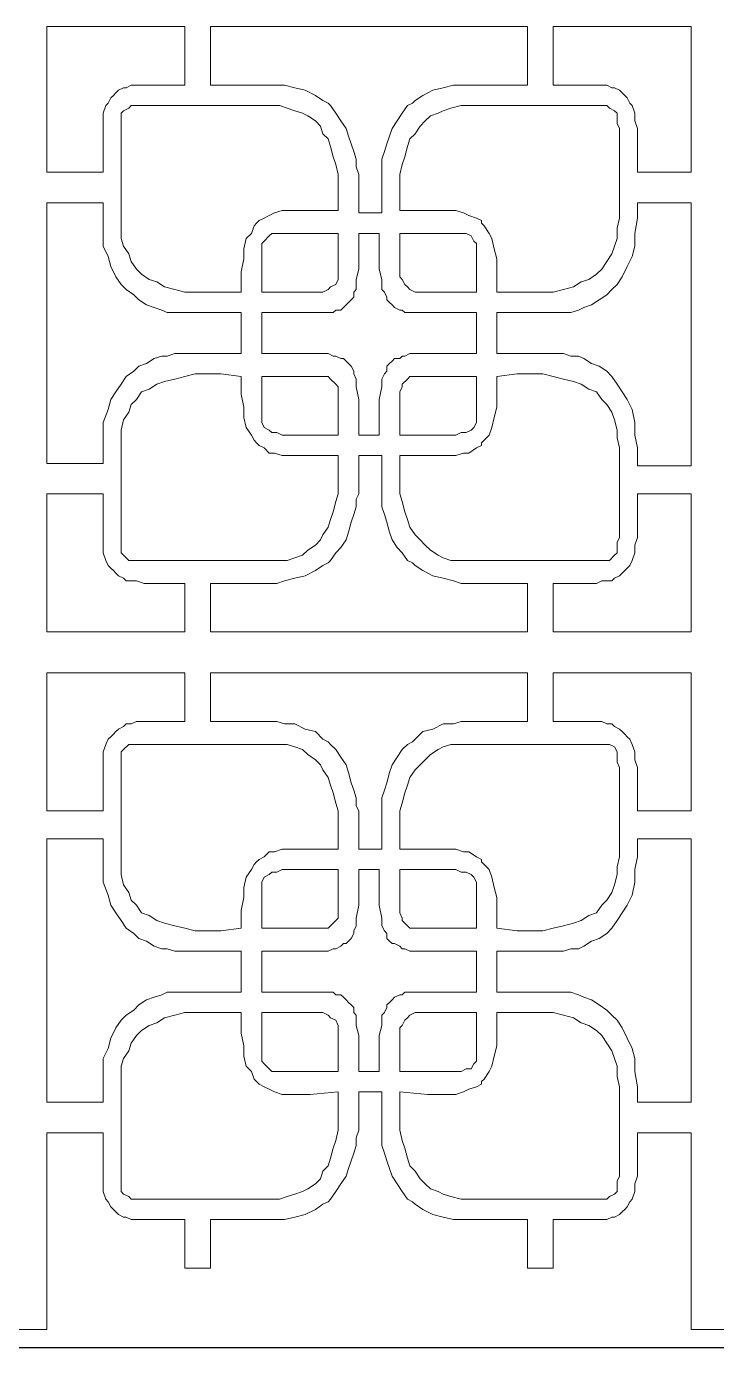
# Model space of a CAD drawing. Extents: x -66030 to 95157, y -13132 to 45879.
# Drawn here: x -26469 to -25415, y 24423 to 26442 of the extents above; entities that cross this region are included whole.
import ezdxf

# ---------------------------------------------------------------- set-up
doc = ezdxf.new("R2010")
doc.units = 0
doc.header["$LTSCALE"] = 100
doc.header["$MEASUREMENT"] = 0
doc.layers.get('0').update_dxf_attribs({"linetype": 'CONTINUOUS'})
doc.layers.add('3', color=11, linetype='CONTINUOUS')

msp = doc.modelspace()

# ---------------------------------------------------------------- linework, layer by layer
at = {"lineweight": 0}
for points in [[(-26438.1, 26442.4), (-26438.1, 26219.7), (-26352.2, 26219.7), (-26352.2, 26286.1), (-26352.2, 26297.8), (-26352.2, 26309.6), (-26348.3, 26321.3), (-26344.4, 26325.2), (-26340.5, 26333), (-26336.6, 26336.9), (-26332.7, 26340.8), (-26328.8, 26344.7), (-26321, 26348.6), (-26317, 26348.6), (-26309.2, 26352.5), (-26301.4, 26352.5), (-26289.7, 26352.5), (-26227.2, 26352.5), (-26227.2, 26442.4), (-26438.1, 26442.4)], [(-26188.2, 26442.4), (-26188.2, 26352.5), (-26098.3, 26352.5), (-26086.6, 26352.5), (-26074.9, 26352.5), (-26059.3, 26348.6), (-26043.6, 26344.7), (-26028, 26336.9), (-26016.3, 26329.1), (-26008.5, 26325.2), (-26004.6, 26321.3), (-25996.8, 26309.6), (-25988.9, 26297.8), (-25981.1, 26286.1), (-25977.2, 26274.4), (-25973.3, 26262.7), (-25969.4, 26251), (-25965.5, 26239.3), (-25965.5, 26227.5), (-25961.6, 26215.8), (-25961.6, 26208), (-25961.6, 26157.2), (-25926.5, 26157.2), (-25926.5, 26208), (-25926.5, 26227.5), (-25926.5, 26239.3), (-25922.5, 26251), (-25918.6, 26262.7), (-25914.7, 26274.4), (-25910.8, 26286.1), (-25903, 26297.8), (-25895.2, 26309.6), (-25887.4, 26321.3), (-25879.6, 26325.2), (-25875.7, 26329.1), (-25864, 26336.9), (-25848.3, 26344.7), (-25832.7, 26348.6), (-25817.1, 26352.5), (-25805.4, 26352.5), (-25793.6, 26352.5), (-25703.8, 26352.5), (-25703.8, 26442.4), (-26188.2, 26442.4)], [(-25664.8, 26442.4), (-25664.8, 26352.5), (-25598.3, 26352.5), (-25590.5, 26352.5), (-25582.7, 26352.5), (-25574.9, 26348.6), (-25571, 26348.6), (-25563.2, 26344.7), (-25559.3, 26340.8), (-25555.4, 26336.9), (-25551.5, 26333), (-25547.6, 26325.2), (-25543.7, 26321.3), (-25539.8, 26309.6), (-25539.8, 26297.8), (-25535.9, 26286.1), (-25535.9, 26219.7), (-25453.8, 26219.7), (-25453.8, 26442.4), (-25664.8, 26442.4)], [(-26324.9, 26149.4), (-26324.9, 26133.8), (-26324.9, 26118.2), (-26321, 26106.4), (-26313.1, 26094.7), (-26309.2, 26083), (-26301.4, 26071.3), (-26293.6, 26063.5), (-26281.9, 26055.7), (-26270.2, 26051.8), (-26258.5, 26044), (-26242.8, 26040), (-26227.2, 26036.1), (-26211.6, 26036.1), (-26192.1, 26036.1), (-26172.5, 26036.1), (-26141.3, 26036.1), (-26141.3, 26067.4), (-26137.4, 26086.9), (-26137.4, 26102.5), (-26133.5, 26118.2), (-26125.7, 26126), (-26121.7, 26137.7), (-26117.8, 26141.6), (-26113.9, 26145.5), (-26106.1, 26149.4), (-26098.3, 26153.3), (-26090.5, 26157.2), (-26078.8, 26161.1), (-26067.1, 26161.1), (-26051.4, 26161.1), (-26035.8, 26161.1), (-25992.9, 26161.1), (-25992.9, 26184.6), (-25992.9, 26200.2), (-25992.9, 26215.8), (-25996.8, 26231.4), (-26000.7, 26243.2), (-26004.6, 26258.8), (-26008.5, 26270.5), (-26016.3, 26278.3), (-26020.2, 26290), (-26028, 26297.8), (-26039.7, 26305.7), (-26047.5, 26309.6), (-26059.3, 26313.5), (-26071, 26317.4), (-26082.7, 26321.3), (-26098.3, 26321.3), (-26293.6, 26321.3), (-26301.4, 26321.3), (-26309.2, 26321.3), (-26313.1, 26317.4), (-26321, 26313.5), (-26324.9, 26309.6), (-26324.9, 26301.7), (-26324.9, 26293.9), (-26324.9, 26286.1), (-26324.9, 26149.4)], [(-25563.2, 26149.4), (-25563.2, 26286.1), (-25567.1, 26293.9), (-25567.1, 26301.7), (-25567.1, 26309.6), (-25571, 26313.5), (-25578.8, 26317.4), (-25582.7, 26321.3), (-25590.5, 26321.3), (-25598.3, 26321.3), (-25793.6, 26321.3), (-25805.4, 26321.3), (-25821, 26317.4), (-25832.7, 26313.5), (-25840.5, 26309.6), (-25852.2, 26305.7), (-25860, 26297.8), (-25867.9, 26290), (-25875.7, 26278.3), (-25883.5, 26270.5), (-25887.4, 26258.8), (-25891.3, 26243.2), (-25895.2, 26231.4), (-25899.1, 26215.8), (-25899.1, 26200.2), (-25899.1, 26184.6), (-25899.1, 26161.1), (-25856.1, 26161.1), (-25840.5, 26161.1), (-25824.9, 26161.1), (-25813.2, 26161.1), (-25801.5, 26157.2), (-25793.6, 26153.3), (-25781.9, 26149.4), (-25774.1, 26145.5), (-25774.1, 26141.6), (-25770.2, 26137.7), (-25762.4, 26126), (-25758.5, 26118.2), (-25754.6, 26102.5), (-25750.7, 26086.9), (-25750.7, 26067.4), (-25750.7, 26036.1), (-25719.4, 26036.1), (-25699.9, 26036.1), (-25680.4, 26036.1), (-25664.8, 26036.1), (-25649.1, 26040), (-25633.5, 26044), (-25621.8, 26051.8), (-25610.1, 26055.7), (-25598.3, 26063.5), (-25590.5, 26071.3), (-25582.7, 26083), (-25574.9, 26094.7), (-25571, 26106.4), (-25567.1, 26118.2), (-25567.1, 26133.8), (-25563.2, 26149.4)], [(-26438.1, 26172.9), (-26438.1, 25774.4), (-26352.2, 25774.4), (-26352.2, 25797.9), (-26352.2, 25817.4), (-26352.2, 25836.9), (-26344.4, 25856.5), (-26340.5, 25872.1), (-26332.7, 25883.8), (-26324.9, 25895.5), (-26317, 25907.2), (-26305.3, 25915.1), (-26297.5, 25922.9), (-26285.8, 25926.8), (-26274.1, 25934.6), (-26262.4, 25938.5), (-26254.6, 25938.5), (-26242.8, 25942.4), (-26231.1, 25942.4), (-26219.4, 25942.4), (-26141.3, 25942.4), (-26141.3, 25969.7), (-26141.3, 26004.9), (-26219.4, 26004.9), (-26231.1, 26004.9), (-26242.8, 26004.9), (-26254.6, 26004.9), (-26262.4, 26008.8), (-26274.1, 26012.7), (-26285.8, 26016.6), (-26297.5, 26024.4), (-26305.3, 26032.2), (-26317, 26040), (-26324.9, 26047.9), (-26332.7, 26059.6), (-26340.5, 26075.2), (-26344.4, 26090.8), (-26352.2, 26106.4), (-26352.2, 26126), (-26352.2, 26149.4), (-26352.2, 26172.9), (-26438.1, 26172.9)], [(-25750.7, 25942.4), (-25672.6, 25942.4), (-25660.8, 25942.4), (-25649.1, 25942.4), (-25637.4, 25938.5), (-25625.7, 25938.5), (-25617.9, 25934.6), (-25606.2, 25926.8), (-25594.4, 25922.9), (-25582.7, 25915.1), (-25574.9, 25907.2), (-25567.1, 25895.5), (-25559.3, 25883.8), (-25551.5, 25872.1), (-25543.7, 25856.5), (-25539.8, 25836.9), (-25539.8, 25817.4), (-25535.9, 25797.9), (-25535.9, 25770.5), (-25453.8, 25770.5), (-25453.8, 26172.9), (-25535.9, 26172.9), (-25535.9, 26149.4), (-25539.8, 26126), (-25539.8, 26106.4), (-25543.7, 26090.8), (-25551.5, 26075.2), (-25559.3, 26059.6), (-25567.1, 26047.9), (-25574.9, 26040), (-25582.7, 26032.2), (-25594.4, 26024.4), (-25606.2, 26016.6), (-25617.9, 26012.7), (-25625.7, 26008.8), (-25637.4, 26004.9), (-25649.1, 26004.9), (-25660.8, 26004.9), (-25672.6, 26004.9), (-25750.7, 26004.9), (-25750.7, 25942.4)], [(-26110, 25942.4), (-26024.1, 25942.4), (-26016.3, 25942.4), (-26008.5, 25942.4), (-26000.7, 25938.5), (-25996.8, 25938.5), (-25988.9, 25934.6), (-25985, 25934.6), (-25981.1, 25930.7), (-25977.2, 25926.8), (-25973.3, 25922.9), (-25969.4, 25915.1), (-25969.4, 25911.2), (-25965.5, 25903.3), (-25965.5, 25899.4), (-25965.5, 25891.6), (-25961.6, 25872.1), (-25961.6, 25817.4), (-25930.4, 25817.4), (-25930.4, 25872.1), (-25926.5, 25891.6), (-25926.5, 25899.4), (-25926.5, 25903.3), (-25922.5, 25911.2), (-25918.6, 25915.1), (-25918.6, 25922.9), (-25914.7, 25926.8), (-25910.8, 25930.7), (-25906.9, 25934.6), (-25899.1, 25934.6), (-25895.2, 25938.5), (-25891.3, 25938.5), (-25883.5, 25942.4), (-25875.7, 25942.4), (-25867.9, 25942.4), (-25781.9, 25942.4), (-25781.9, 26004.9), (-25867.9, 26004.9), (-25875.7, 26004.9), (-25883.5, 26004.9), (-25891.3, 26004.9), (-25895.2, 26008.8), (-25899.1, 26008.8), (-25906.9, 26012.7), (-25910.8, 26016.6), (-25914.7, 26020.5), (-25918.6, 26024.4), (-25918.6, 26028.3), (-25922.5, 26036.1), (-25926.5, 26040), (-25926.5, 26047.9), (-25926.5, 26055.7), (-25930.4, 26071.3), (-25930.4, 26126), (-25946, 26126), (-25961.6, 26126), (-25961.6, 26071.3), (-25965.5, 26055.7), (-25965.5, 26047.9), (-25965.5, 26040), (-25969.4, 26036.1), (-25969.4, 26028.3), (-25973.3, 26024.4), (-25977.2, 26020.5), (-25981.1, 26016.6), (-25985, 26012.7), (-25988.9, 26008.8), (-25996.8, 26008.8), (-26000.7, 26004.9), (-26008.5, 26004.9), (-26016.3, 26004.9), (-26024.1, 26004.9), (-26110, 26004.9), (-26110, 25942.4)], [(-26110, 26036.1), (-26024.1, 26036.1), (-26016.3, 26036.1), (-26008.5, 26040), (-26004.6, 26044), (-25996.8, 26047.9), (-25992.9, 26055.7), (-25992.9, 26059.6), (-25992.9, 26067.4), (-25992.9, 26126), (-26078.8, 26126), (-26086.6, 26126), (-26094.4, 26126), (-26098.3, 26122.1), (-26106.1, 26114.3), (-26110, 26110.4), (-26110, 26102.5), (-26110, 26098.6), (-26110, 26036.1)], [(-25781.9, 26036.1), (-25781.9, 26090.8), (-25781.9, 26098.6), (-25781.9, 26102.5), (-25781.9, 26110.4), (-25785.8, 26114.3), (-25789.7, 26122.1), (-25797.6, 26126), (-25805.4, 26126), (-25813.2, 26126), (-25899.1, 26126), (-25899.1, 26071.3), (-25899.1, 26067.4), (-25899.1, 26059.6), (-25895.2, 26055.7), (-25891.3, 26047.9), (-25887.4, 26044), (-25883.5, 26040), (-25875.7, 26036.1), (-25867.9, 26036.1), (-25781.9, 26036.1)], [(-26324.9, 25797.9), (-26324.9, 25661.2), (-26324.9, 25653.4), (-26324.9, 25645.5), (-26324.9, 25637.7), (-26321, 25633.8), (-26313.1, 25626), (-26309.2, 25626), (-26301.4, 25626), (-26098.3, 25626), (-26082.7, 25626), (-26071, 25626), (-26059.3, 25629.9), (-26047.5, 25633.8), (-26039.7, 25641.6), (-26028, 25649.5), (-26020.2, 25657.3), (-26016.3, 25665.1), (-26008.5, 25676.8), (-26004.6, 25688.5), (-26000.7, 25700.2), (-25996.8, 25715.9), (-25992.9, 25727.6), (-25992.9, 25743.2), (-25992.9, 25758.8), (-25992.9, 25786.2), (-26035.8, 25786.2), (-26051.4, 25786.2), (-26067.1, 25786.2), (-26078.8, 25786.2), (-26090.5, 25790.1), (-26098.3, 25790.1), (-26106.1, 25797.9), (-26113.9, 25801.8), (-26117.8, 25805.7), (-26121.7, 25809.6), (-26125.7, 25817.4), (-26133.5, 25829.1), (-26137.4, 25844.7), (-26137.4, 25860.4), (-26141.3, 25879.9), (-26141.3, 25907.2), (-26172.5, 25911.2), (-26192.1, 25911.2), (-26211.6, 25911.2), (-26227.2, 25907.2), (-26242.8, 25903.3), (-26258.5, 25899.4), (-26270.2, 25895.5), (-26281.9, 25887.7), (-26293.6, 25883.8), (-26301.4, 25872.1), (-26309.2, 25864.3), (-26313.1, 25852.6), (-26321, 25840.8), (-26324.9, 25825.2), (-26324.9, 25813.5), (-26324.9, 25797.9)], [(-26110, 25907.2), (-26110, 25848.7), (-26110, 25840.8), (-26110, 25836.9), (-26106.1, 25829.1), (-26098.3, 25825.2), (-26094.4, 25821.3), (-26086.6, 25821.3), (-26078.8, 25817.4), (-25992.9, 25817.4), (-25992.9, 25879.9), (-25992.9, 25883.8), (-25992.9, 25891.6), (-25996.8, 25895.5), (-26004.6, 25903.3), (-26008.5, 25907.2), (-26016.3, 25907.2), (-26024.1, 25907.2), (-26110, 25907.2)], [(-25563.2, 25797.9), (-25567.1, 25813.5), (-25567.1, 25825.2), (-25571, 25840.8), (-25574.9, 25852.6), (-25582.7, 25864.3), (-25590.5, 25872.1), (-25598.3, 25883.8), (-25610.1, 25887.7), (-25621.8, 25895.5), (-25633.5, 25899.4), (-25649.1, 25903.3), (-25664.8, 25907.2), (-25680.4, 25911.2), (-25699.9, 25911.2), (-25719.4, 25911.2), (-25750.7, 25907.2), (-25750.7, 25879.9), (-25750.7, 25860.4), (-25754.6, 25844.7), (-25758.5, 25829.1), (-25762.4, 25817.4), (-25770.2, 25809.6), (-25774.1, 25805.7), (-25774.1, 25801.8), (-25781.9, 25797.9), (-25793.6, 25790.1), (-25801.5, 25790.1), (-25813.2, 25786.2), (-25824.9, 25786.2), (-25840.5, 25786.2), (-25856.1, 25786.2), (-25899.1, 25786.2), (-25899.1, 25758.8), (-25899.1, 25743.2), (-25899.1, 25727.6), (-25895.2, 25715.9), (-25891.3, 25700.2), (-25887.4, 25688.5), (-25883.5, 25676.8), (-25875.7, 25665.1), (-25867.9, 25657.3), (-25860, 25649.5), (-25852.2, 25641.6), (-25840.5, 25633.8), (-25832.7, 25629.9), (-25821, 25626), (-25805.4, 25626), (-25793.6, 25626), (-25590.5, 25626), (-25582.7, 25626), (-25578.8, 25626), (-25571, 25633.8), (-25567.1, 25637.7), (-25567.1, 25645.5), (-25567.1, 25653.4), (-25563.2, 25661.2), (-25563.2, 25797.9)], [(-25781.9, 25907.2), (-25867.9, 25907.2), (-25875.7, 25907.2), (-25883.5, 25907.2), (-25887.4, 25903.3), (-25895.2, 25895.5), (-25895.2, 25891.6), (-25899.1, 25883.8), (-25899.1, 25879.9), (-25899.1, 25872.1), (-25899.1, 25817.4), (-25813.2, 25817.4), (-25805.4, 25821.3), (-25797.6, 25821.3), (-25789.7, 25825.2), (-25785.8, 25829.1), (-25781.9, 25836.9), (-25781.9, 25840.8), (-25781.9, 25848.7), (-25781.9, 25852.6), (-25781.9, 25907.2)], [(-26188.2, 25516.6), (-25703.8, 25516.6), (-25703.8, 25590.9), (-25793.6, 25590.9), (-25805.4, 25590.9), (-25817.1, 25594.8), (-25832.7, 25598.7), (-25848.3, 25602.6), (-25864, 25610.4), (-25875.7, 25618.2), (-25879.6, 25622.1), (-25887.4, 25626), (-25895.2, 25637.7), (-25903, 25645.5), (-25910.8, 25657.3), (-25914.7, 25669), (-25918.6, 25684.6), (-25922.5, 25696.3), (-25926.5, 25708), (-25926.5, 25719.8), (-25926.5, 25739.3), (-25926.5, 25786.2), (-25961.6, 25786.2), (-25961.6, 25739.3), (-25961.6, 25727.6), (-25965.5, 25719.8), (-25965.5, 25708), (-25969.4, 25696.3), (-25973.3, 25684.6), (-25977.2, 25669), (-25981.1, 25657.3), (-25988.9, 25645.5), (-25996.8, 25637.7), (-26004.6, 25626), (-26008.5, 25622.1), (-26016.3, 25618.2), (-26028, 25610.4), (-26043.6, 25602.6), (-26059.3, 25598.7), (-26074.9, 25594.8), (-26086.6, 25590.9), (-26098.3, 25590.9), (-26188.2, 25590.9), (-26188.2, 25516.6)], [(-26438.1, 25516.6), (-26227.2, 25516.6), (-26227.2, 25590.9), (-26289.7, 25590.9), (-26301.4, 25594.8), (-26309.2, 25594.8), (-26317, 25594.8), (-26321, 25598.7), (-26328.8, 25602.6), (-26332.7, 25606.5), (-26336.6, 25610.4), (-26340.5, 25614.3), (-26344.4, 25618.2), (-26348.3, 25626), (-26352.2, 25637.7), (-26352.2, 25649.5), (-26352.2, 25661.2), (-26352.2, 25727.6), (-26438.1, 25727.6), (-26438.1, 25516.6)], [(-25664.8, 25516.6), (-25453.8, 25516.6), (-25453.8, 25727.6), (-25535.9, 25727.6), (-25535.9, 25661.2), (-25539.8, 25649.5), (-25539.8, 25637.7), (-25543.7, 25626), (-25547.6, 25618.2), (-25551.5, 25614.3), (-25555.4, 25610.4), (-25559.3, 25606.5), (-25563.2, 25602.6), (-25571, 25598.7), (-25574.9, 25594.8), (-25582.7, 25594.8), (-25590.5, 25594.8), (-25598.3, 25590.9), (-25664.8, 25590.9), (-25664.8, 25516.6)], [(-26227.2, 25454.2), (-26438.1, 25454.2), (-26438.1, 25243.2), (-26352.2, 25243.2), (-26352.2, 25309.6), (-26352.2, 25321.3), (-26352.2, 25333.1), (-26348.3, 25344.8), (-26344.4, 25352.6), (-26340.5, 25356.5), (-26336.6, 25360.4), (-26332.7, 25364.3), (-26328.8, 25368.2), (-26321, 25372.1), (-26317, 25376), (-26309.2, 25376), (-26301.4, 25379.9), (-26289.7, 25379.9), (-26227.2, 25379.9), (-26227.2, 25454.2)], [(-25703.8, 25454.2), (-26188.2, 25454.2), (-26188.2, 25379.9), (-26098.3, 25379.9), (-26086.6, 25379.9), (-26074.9, 25376), (-26059.3, 25376), (-26043.6, 25368.2), (-26028, 25364.3), (-26016.3, 25352.6), (-26008.5, 25348.7), (-26004.6, 25344.8), (-25996.8, 25337), (-25988.9, 25325.3), (-25981.1, 25313.5), (-25977.2, 25301.8), (-25973.3, 25286.2), (-25969.4, 25274.5), (-25965.5, 25262.8), (-25965.5, 25251), (-25961.6, 25243.2), (-25961.6, 25231.5), (-25961.6, 25184.6), (-25926.5, 25184.6), (-25926.5, 25231.5), (-25926.5, 25251), (-25926.5, 25262.8), (-25922.5, 25274.5), (-25918.6, 25286.2), (-25914.7, 25301.8), (-25910.8, 25313.5), (-25903, 25325.3), (-25895.2, 25337), (-25887.4, 25344.8), (-25879.6, 25348.7), (-25875.7, 25352.6), (-25864, 25364.3), (-25848.3, 25368.2), (-25832.7, 25376), (-25817.1, 25376), (-25805.4, 25379.9), (-25793.6, 25379.9), (-25703.8, 25379.9), (-25703.8, 25454.2)], [(-25453.8, 25454.2), (-25664.8, 25454.2), (-25664.8, 25379.9), (-25598.3, 25379.9), (-25590.5, 25379.9), (-25582.7, 25376), (-25574.9, 25376), (-25571, 25372.1), (-25563.2, 25368.2), (-25559.3, 25364.3), (-25555.4, 25360.4), (-25551.5, 25356.5), (-25547.6, 25352.6), (-25543.7, 25344.8), (-25539.8, 25333.1), (-25539.8, 25321.3), (-25535.9, 25309.6), (-25535.9, 25243.2), (-25453.8, 25243.2), (-25453.8, 25454.2)], [(-26324.9, 25172.9), (-26324.9, 25157.3), (-26324.9, 25145.6), (-26321, 25130), (-26313.1, 25118.2), (-26309.2, 25106.5), (-26301.4, 25098.7), (-26293.6, 25087), (-26281.9, 25083.1), (-26270.2, 25075.3), (-26258.5, 25071.4), (-26242.8, 25067.5), (-26227.2, 25063.6), (-26211.6, 25059.7), (-26192.1, 25059.7), (-26172.5, 25059.7), (-26141.3, 25063.6), (-26141.3, 25090.9), (-26137.4, 25110.4), (-26137.4, 25126.1), (-26133.5, 25141.7), (-26125.7, 25153.4), (-26121.7, 25161.2), (-26117.8, 25165.1), (-26113.9, 25169), (-26106.1, 25172.9), (-26098.3, 25180.7), (-26090.5, 25180.7), (-26078.8, 25184.6), (-26067.1, 25184.6), (-26051.4, 25184.6), (-26035.8, 25184.6), (-25992.9, 25184.6), (-25992.9, 25212), (-25992.9, 25227.6), (-25992.9, 25243.2), (-25996.8, 25254.9), (-26000.7, 25270.6), (-26004.6, 25282.3), (-26008.5, 25294), (-26016.3, 25305.7), (-26020.2, 25313.5), (-26028, 25321.3), (-26039.7, 25329.2), (-26047.5, 25337), (-26059.3, 25340.9), (-26071, 25344.8), (-26082.7, 25344.8), (-26098.3, 25344.8), (-26301.4, 25344.8), (-26309.2, 25344.8), (-26313.1, 25344.8), (-26321, 25337), (-26324.9, 25333.1), (-26324.9, 25325.3), (-26324.9, 25317.4), (-26324.9, 25309.6), (-26324.9, 25172.9)], [(-25563.2, 25172.9), (-25563.2, 25309.6), (-25567.1, 25317.4), (-25567.1, 25325.3), (-25567.1, 25333.1), (-25571, 25340.9), (-25578.8, 25344.8), (-25582.7, 25344.8), (-25590.5, 25344.8), (-25793.6, 25344.8), (-25805.4, 25344.8), (-25821, 25344.8), (-25832.7, 25340.9), (-25840.5, 25337), (-25852.2, 25329.2), (-25860, 25321.3), (-25867.9, 25313.5), (-25875.7, 25305.7), (-25883.5, 25294), (-25887.4, 25282.3), (-25891.3, 25270.6), (-25895.2, 25254.9), (-25899.1, 25243.2), (-25899.1, 25227.6), (-25899.1, 25212), (-25899.1, 25184.6), (-25856.1, 25184.6), (-25840.5, 25184.6), (-25824.9, 25184.6), (-25813.2, 25184.6), (-25801.5, 25180.7), (-25793.6, 25180.7), (-25781.9, 25172.9), (-25774.1, 25169), (-25774.1, 25165.1), (-25770.2, 25161.2), (-25762.4, 25153.4), (-25758.5, 25141.7), (-25754.6, 25126.1), (-25750.7, 25110.4), (-25750.7, 25090.9), (-25750.7, 25063.6), (-25719.4, 25059.7), (-25699.9, 25059.7), (-25680.4, 25059.7), (-25664.8, 25063.6), (-25649.1, 25067.5), (-25633.5, 25071.4), (-25621.8, 25075.3), (-25610.1, 25083.1), (-25598.3, 25087), (-25590.5, 25098.7), (-25582.7, 25106.5), (-25574.9, 25118.2), (-25571, 25130), (-25567.1, 25145.6), (-25567.1, 25157.3), (-25563.2, 25172.9)], [(-26438.1, 25200.3), (-26438.1, 24798), (-26352.2, 24798), (-26352.2, 24821.4), (-26352.2, 24844.8), (-26352.2, 24864.4), (-26344.4, 24880), (-26340.5, 24895.6), (-26332.7, 24911.2), (-26324.9, 24922.9), (-26317, 24930.8), (-26305.3, 24938.6), (-26297.5, 24946.4), (-26285.8, 24954.2), (-26274.1, 24958.1), (-26262.4, 24962), (-26254.6, 24965.9), (-26242.8, 24965.9), (-26231.1, 24965.9), (-26219.4, 24965.9), (-26141.3, 24965.9), (-26141.3, 25001.1), (-26141.3, 25028.4), (-26219.4, 25028.4), (-26231.1, 25028.4), (-26242.8, 25028.4), (-26254.6, 25032.3), (-26262.4, 25032.3), (-26274.1, 25036.2), (-26285.8, 25044), (-26297.5, 25047.9), (-26305.3, 25055.7), (-26317, 25063.6), (-26324.9, 25075.3), (-26332.7, 25087), (-26340.5, 25098.7), (-26344.4, 25114.3), (-26352.2, 25133.9), (-26352.2, 25153.4), (-26352.2, 25172.9), (-26352.2, 25200.3), (-26438.1, 25200.3)], [(-25750.7, 24965.9), (-25672.6, 24965.9), (-25660.8, 24965.9), (-25649.1, 24965.9), (-25637.4, 24965.9), (-25625.7, 24962), (-25617.9, 24958.1), (-25606.2, 24954.2), (-25594.4, 24946.4), (-25582.7, 24938.6), (-25574.9, 24930.8), (-25567.1, 24922.9), (-25559.3, 24911.2), (-25551.5, 24895.6), (-25543.7, 24880), (-25539.8, 24864.4), (-25539.8, 24844.8), (-25535.9, 24821.4), (-25535.9, 24798), (-25453.8, 24798), (-25453.8, 25200.3), (-25535.9, 25200.3), (-25535.9, 25172.9), (-25539.8, 25153.4), (-25539.8, 25133.9), (-25543.7, 25114.3), (-25551.5, 25098.7), (-25559.3, 25087), (-25567.1, 25075.3), (-25574.9, 25063.6), (-25582.7, 25055.7), (-25594.4, 25047.9), (-25606.2, 25044), (-25617.9, 25036.2), (-25625.7, 25032.3), (-25637.4, 25032.3), (-25649.1, 25028.4), (-25660.8, 25028.4), (-25672.6, 25028.4), (-25750.7, 25028.4), (-25750.7, 24965.9)], [(-26110, 24965.9), (-26024.1, 24965.9), (-26016.3, 24965.9), (-26008.5, 24965.9), (-26000.7, 24965.9), (-25996.8, 24962), (-25988.9, 24962), (-25985, 24958.1), (-25981.1, 24954.2), (-25977.2, 24950.3), (-25973.3, 24946.4), (-25969.4, 24942.5), (-25969.4, 24934.7), (-25965.5, 24930.8), (-25965.5, 24922.9), (-25965.5, 24915.1), (-25961.6, 24899.5), (-25961.6, 24844.8), (-25946, 24844.8), (-25930.4, 24844.8), (-25930.4, 24899.5), (-25926.5, 24915.1), (-25926.5, 24922.9), (-25926.5, 24930.8), (-25922.5, 24934.7), (-25918.6, 24942.5), (-25918.6, 24946.4), (-25914.7, 24950.3), (-25910.8, 24954.2), (-25906.9, 24958.1), (-25899.1, 24962), (-25895.2, 24962), (-25891.3, 24965.9), (-25883.5, 24965.9), (-25875.7, 24965.9), (-25867.9, 24965.9), (-25781.9, 24965.9), (-25781.9, 25028.4), (-25867.9, 25028.4), (-25875.7, 25028.4), (-25883.5, 25028.4), (-25891.3, 25032.3), (-25895.2, 25032.3), (-25899.1, 25036.2), (-25906.9, 25040.1), (-25910.8, 25040.1), (-25914.7, 25044), (-25918.6, 25047.9), (-25918.6, 25055.7), (-25922.5, 25059.7), (-25926.5, 25067.5), (-25926.5, 25071.4), (-25926.5, 25079.2), (-25930.4, 25098.7), (-25930.4, 25153.4), (-25961.6, 25153.4), (-25961.6, 25098.7), (-25965.5, 25079.2), (-25965.5, 25071.4), (-25965.5, 25067.5), (-25969.4, 25059.7), (-25969.4, 25055.7), (-25973.3, 25047.9), (-25977.2, 25044), (-25981.1, 25040.1), (-25985, 25040.1), (-25988.9, 25036.2), (-25996.8, 25032.3), (-26000.7, 25032.3), (-26008.5, 25028.4), (-26016.3, 25028.4), (-26024.1, 25028.4), (-26110, 25028.4), (-26110, 24965.9)], [(-26110, 25063.6), (-26024.1, 25063.6), (-26016.3, 25063.6), (-26008.5, 25063.6), (-26004.6, 25067.5), (-25996.8, 25075.3), (-25992.9, 25079.2), (-25992.9, 25087), (-25992.9, 25090.9), (-25992.9, 25153.4), (-26078.8, 25153.4), (-26086.6, 25149.5), (-26094.4, 25149.5), (-26098.3, 25145.6), (-26106.1, 25141.7), (-26110, 25133.9), (-26110, 25130), (-26110, 25122.1), (-26110, 25063.6)], [(-25781.9, 25063.6), (-25781.9, 25118.2), (-25781.9, 25122.1), (-25781.9, 25130), (-25781.9, 25133.9), (-25785.8, 25141.7), (-25789.7, 25145.6), (-25797.6, 25149.5), (-25805.4, 25149.5), (-25813.2, 25153.4), (-25899.1, 25153.4), (-25899.1, 25098.7), (-25899.1, 25090.9), (-25899.1, 25087), (-25895.2, 25079.2), (-25895.2, 25075.3), (-25887.4, 25067.5), (-25883.5, 25063.6), (-25875.7, 25063.6), (-25867.9, 25063.6), (-25781.9, 25063.6)], [(-26324.9, 24821.4), (-26324.9, 24684.7), (-26324.9, 24676.9), (-26324.9, 24669.1), (-26324.9, 24661.2), (-26321, 24657.3), (-26313.1, 24653.4), (-26309.2, 24649.5), (-26301.4, 24649.5), (-26293.6, 24649.5), (-26098.3, 24649.5), (-26082.7, 24649.5), (-26071, 24653.4), (-26059.3, 24657.3), (-26047.5, 24661.2), (-26039.7, 24665.1), (-26028, 24673), (-26020.2, 24680.8), (-26016.3, 24692.5), (-26008.5, 24700.3), (-26004.6, 24712), (-26000.7, 24727.6), (-25996.8, 24739.4), (-25992.9, 24755), (-25992.9, 24770.6), (-25992.9, 24786.2), (-25992.9, 24813.6), (-26035.8, 24809.7), (-26051.4, 24809.7), (-26067.1, 24809.7), (-26078.8, 24809.7), (-26090.5, 24813.6), (-26098.3, 24817.5), (-26106.1, 24821.4), (-26113.9, 24825.3), (-26117.8, 24829.2), (-26121.7, 24833.1), (-26125.7, 24844.8), (-26133.5, 24852.6), (-26137.4, 24868.3), (-26137.4, 24883.9), (-26141.3, 24903.4), (-26141.3, 24934.7), (-26172.5, 24934.7), (-26192.1, 24934.7), (-26211.6, 24934.7), (-26227.2, 24934.7), (-26242.8, 24930.8), (-26258.5, 24926.8), (-26270.2, 24919), (-26281.9, 24915.1), (-26293.6, 24907.3), (-26301.4, 24899.5), (-26309.2, 24887.8), (-26313.1, 24876.1), (-26321, 24864.4), (-26324.9, 24852.6), (-26324.9, 24837), (-26324.9, 24821.4)], [(-26110, 24934.7), (-26110, 24872.2), (-26110, 24868.3), (-26110, 24860.4), (-26106.1, 24856.5), (-26098.3, 24848.7), (-26094.4, 24844.8), (-26086.6, 24844.8), (-26078.8, 24844.8), (-25992.9, 24844.8), (-25992.9, 24903.4), (-25992.9, 24911.2), (-25992.9, 24915.1), (-25996.8, 24922.9), (-26004.6, 24926.8), (-26008.5, 24930.8), (-26016.3, 24934.7), (-26024.1, 24934.7), (-26110, 24934.7)], [(-25781.9, 24934.7), (-25867.9, 24934.7), (-25875.7, 24934.7), (-25883.5, 24930.8), (-25887.4, 24926.8), (-25891.3, 24922.9), (-25895.2, 24915.1), (-25899.1, 24911.2), (-25899.1, 24903.4), (-25899.1, 24899.5), (-25899.1, 24844.8), (-25813.2, 24844.8), (-25805.4, 24844.8), (-25797.6, 24848.7), (-25789.7, 24848.7), (-25785.8, 24856.5), (-25781.9, 24860.4), (-25781.9, 24868.3), (-25781.9, 24872.2), (-25781.9, 24880), (-25781.9, 24934.7)], [(-25563.2, 24821.4), (-25567.1, 24837), (-25567.1, 24852.6), (-25571, 24864.4), (-25574.9, 24876.1), (-25582.7, 24887.8), (-25590.5, 24899.5), (-25598.3, 24907.3), (-25610.1, 24915.1), (-25621.8, 24919), (-25633.5, 24926.8), (-25649.1, 24930.8), (-25664.8, 24934.7), (-25680.4, 24934.7), (-25699.9, 24934.7), (-25719.4, 24934.7), (-25750.7, 24934.7), (-25750.7, 24903.4), (-25750.7, 24883.9), (-25754.6, 24868.3), (-25758.5, 24852.6), (-25762.4, 24844.8), (-25770.2, 24833.1), (-25774.1, 24829.2), (-25774.1, 24825.3), (-25781.9, 24821.4), (-25793.6, 24817.5), (-25801.5, 24813.6), (-25813.2, 24809.7), (-25824.9, 24809.7), (-25840.5, 24809.7), (-25856.1, 24809.7), (-25899.1, 24813.6), (-25899.1, 24786.2), (-25899.1, 24770.6), (-25899.1, 24755), (-25895.2, 24739.4), (-25891.3, 24727.6), (-25887.4, 24712), (-25883.5, 24700.3), (-25875.7, 24692.5), (-25867.9, 24680.8), (-25860, 24673), (-25852.2, 24665.1), (-25840.5, 24661.2), (-25832.7, 24657.3), (-25821, 24653.4), (-25805.4, 24649.5), (-25793.6, 24649.5), (-25598.3, 24649.5), (-25590.5, 24649.5), (-25582.7, 24649.5), (-25578.8, 24653.4), (-25571, 24657.3), (-25567.1, 24661.2), (-25567.1, 24669.1), (-25567.1, 24676.9), (-25563.2, 24684.7), (-25563.2, 24821.4)]]:
    msp.add_lwpolyline(points, close=True, dxfattribs=at)
msp.add_lwpolyline([(-25391.3, 24450.3), (-25453.8, 24450.3), (-25453.8, 24751.1), (-25535.9, 24751.1), (-25535.9, 24684.7), (-25539.8, 24673), (-25539.8, 24661.2), (-25543.7, 24649.5), (-25547.6, 24645.6), (-25551.5, 24637.8), (-25555.4, 24633.9), (-25559.3, 24630), (-25563.2, 24626.1), (-25571, 24622.2), (-25574.9, 24622.2), (-25582.7, 24618.3), (-25590.5, 24618.3), (-25598.3, 24618.3), (-25664.8, 24618.3), (-25664.8, 24544.1), (-25703.8, 24544.1), (-25703.8, 24618.3), (-25793.6, 24618.3), (-25805.4, 24618.3), (-25817.1, 24618.3), (-25832.7, 24622.2), (-25848.3, 24626.1), (-25864, 24633.9), (-25875.7, 24641.7), (-25879.6, 24645.6), (-25887.4, 24649.5), (-25895.2, 24661.2), (-25903, 24673), (-25910.8, 24684.7), (-25914.7, 24696.4), (-25918.6, 24708.1), (-25922.5, 24719.8), (-25926.5, 24731.5), (-25926.5, 24743.3), (-25926.5, 24762.8), (-25926.5, 24813.6), (-25961.6, 24813.6), (-25961.6, 24762.8), (-25961.6, 24755), (-25965.5, 24743.3), (-25965.5, 24731.5), (-25969.4, 24719.8), (-25973.3, 24708.1), (-25977.2, 24696.4), (-25981.1, 24684.7), (-25988.9, 24673), (-25996.8, 24661.2), (-26004.6, 24649.5), (-26008.5, 24645.6), (-26016.3, 24641.7), (-26028, 24633.9), (-26043.6, 24626.1), (-26059.3, 24622.2), (-26074.9, 24618.3), (-26086.6, 24618.3), (-26098.3, 24618.3), (-26188.2, 24618.3), (-26188.2, 24544.1), (-26227.2, 24544.1), (-26227.2, 24618.3), (-26289.7, 24618.3), (-26301.4, 24618.3), (-26309.2, 24618.3), (-26317, 24622.2), (-26321, 24622.2), (-26328.8, 24626.1), (-26332.7, 24630), (-26336.6, 24633.9), (-26340.5, 24637.8), (-26344.4, 24645.6), (-26348.3, 24649.5), (-26352.2, 24661.2), (-26352.2, 24673), (-26352.2, 24684.7), (-26352.2, 24751.1), (-26438.1, 24751.1), (-26438.1, 24450.3), (-26500.6, 24450.3)], dxfattribs=at)
at = {"layer": '3'}
msp.add_line((-66009.4, 24422.6), (95156.9, 24422.6), dxfattribs=at)

doc.saveas('drawing.dxf')
